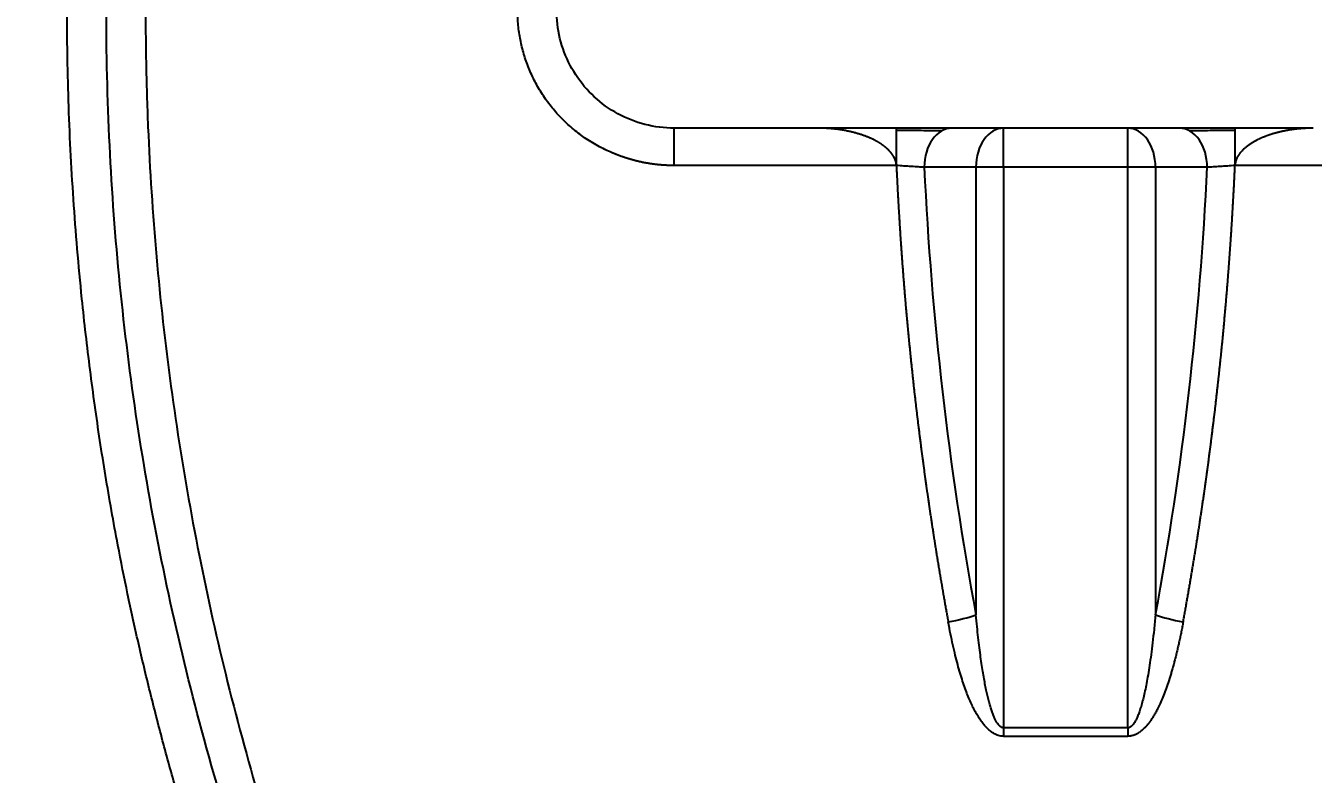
# Model space of a CAD drawing. Header units: millimetres. Extents: x 14 to 1202, y 28 to 1708.
# Drawn here: x 471.29 to 504.17, y 1291.01 to 1310.12 of the extents above; entities that cross this region are included whole.
import ezdxf

# ---------------------------------------------------------------- set-up
doc = ezdxf.new("R2010")
doc.units = ezdxf.units.MM
doc.styles.add('GOGO', font='Gulim.ttf', dxfattribs={"height": 3})
doc.dimstyles.new('기밴테크', dxfattribs={"dimtxt": 3, "dimasz": 3, "dimexe": 1.25, "dimexo": 0.625, "dimgap": 0.6, "dimtad": 1, "dimtih": 1, "dimtoh": 1, "dimdec": 1, "dimlunit": 6, "dimtxsty": 'GOGO', "dimcen": 0, "dimclrd": 3, "dimclre": 3, "dimclrt": 4, "dimadec": 0, "dimazin": 0, "dimtfac": 1, "dimtdec": 1, "dimtmove": 0, "dimatfit": 3, "dimfxl": 1, "dimlwd": 13, "dimlwe": 13, "dimarcsym": 0})

# ---------------------------------------------------------------- blocks, each defined once
blk = doc.blocks.new('*D6')
at = {"color": 3, "lineweight": 13, "transparency": 16777216}
for p, q in [((481.614, 1348.006), (378.84, 1348.006)), ((390.84, 1328.006), (390.84, 1293.006)), ((481.614, 1273.006), (378.84, 1273.006)), ((390.84, 1273.006), (390.84, 1253.006)), ((390.84, 1253.006), (360.841, 1253.006))]:
    blk.add_line(p, q, dxfattribs=at)
at = {"color": 3, "transparency": 16777216}
for points in [[(387.507, 1328.006), (394.173, 1328.006), (390.84, 1348.006)], [(387.507, 1293.006), (394.173, 1293.006), (390.84, 1273.006)]]:
    blk.add_solid(points, dxfattribs=at)
at = {"layer": 'Defpoints', "color": 0, "transparency": 16777216}
for p in [(486.614, 1348.006), (390.84, 1273.006), (486.614, 1273.006)]:
    blk.add_point(p, dxfattribs=at)
at = {"color": 4, "transparency": 16777216, "insert": (373.341, 1267.234), "char_height": 3, "attachment_point": 5, "style": 'GOGO'}
blk.add_mtext('{\\H6x;75}', dxfattribs=at)

msp = doc.modelspace()

# ---------------------------------------------------------------- linework, layer by layer
at = {"lineweight": 25}
for p, q in [((491.529, 1307.506), (487.851, 1307.506)), ((487.851, 1306.552), (487.851, 1307.506)), ((494.945, 1307.506), (493.527, 1307.506)), ((496.265, 1307.506), (494.945, 1307.506)), ((499.437, 1307.506), (496.265, 1307.506)), ((496.265, 1306.506), (496.265, 1307.506)), ((500.756, 1307.506), (499.437, 1307.506)), ((499.437, 1306.506), (499.437, 1307.506)), ((493.527, 1306.553), (487.851, 1306.552)), ((495.558, 1306.506), (494.238, 1306.506)), ((495.558, 1306.506), (495.558, 1295.082)), ((496.265, 1306.506), (495.558, 1306.506)), ((499.437, 1306.506), (496.265, 1306.506)), ((496.265, 1306.506), (496.265, 1292.196)), ((500.144, 1306.506), (499.437, 1306.506)), ((499.437, 1292.196), (499.437, 1306.506)), ((501.464, 1306.506), (500.144, 1306.506)), ((500.144, 1306.506), (500.144, 1295.082)), ((523.527, 1306.553), (502.175, 1306.552)), ((499.437, 1292.196), (496.265, 1292.196)), ((496.265, 1292.196), (496.265, 1291.98)), ((496.265, 1291.98), (499.437, 1291.98))]:
    msp.add_line(p, q, dxfattribs=at)
for centre, major_axis, ratio, start_param, end_param in [((494.945, 1306.506), (0, -1), 0.707107, 3.141593, 4.712389), ((496.265, 1306.506), (0, -1), 0.707107, 3.141593, 4.712389), ((499.437, 1306.506), (0, -1), 0.707107, 1.570796, 3.141593), ((500.756, 1306.506), (0, -1), 0.707107, 1.570796, 3.141593), ((715.744, 1325.342), (221.106, 23.98), 0.61732, 3.104019, 3.187802), ((458.28, 1310.62), (0, 61.21), 0.707107, 4.455733, 4.645121), ((494.851, 1295.082), (-0.983, -0.182), 0.17892, 1.537719, 2.339656), ((500.851, 1295.082), (0.983, -0.182), 0.17892, 3.943529, 4.745466)]:
    msp.add_ellipse(centre, major_axis=major_axis, ratio=ratio, start_param=start_param, end_param=end_param, dxfattribs=at)
for points, knots in [([(472.654, 1282.519), (472.637, 1282.561), (472.603, 1282.647), (472.554, 1282.774), (472.504, 1282.902), (472.455, 1283.03), (472.406, 1283.158), (472.357, 1283.285), (472.308, 1283.413), (472.26, 1283.541), (472.212, 1283.669), (472.164, 1283.796), (472.117, 1283.924), (472.07, 1284.052), (472.023, 1284.18), (471.976, 1284.307), (471.93, 1284.435), (471.884, 1284.563), (471.838, 1284.691), (471.792, 1284.818), (471.747, 1284.946), (471.701, 1285.074), (471.657, 1285.201), (471.612, 1285.329), (471.568, 1285.457), (471.524, 1285.585), (471.48, 1285.712), (471.436, 1285.84), (471.393, 1285.967), (471.35, 1286.095), (471.307, 1286.223), (471.264, 1286.35), (471.222, 1286.478), (471.18, 1286.605), (471.138, 1286.733), (471.096, 1286.861), (471.055, 1286.988), (471.014, 1287.116), (470.973, 1287.243), (470.933, 1287.371), (470.892, 1287.498), (470.852, 1287.626), (470.812, 1287.753), (470.773, 1287.88), (470.734, 1288.008), (470.694, 1288.135), (470.656, 1288.262), (470.617, 1288.39), (470.579, 1288.517), (470.541, 1288.644), (470.503, 1288.772), (470.465, 1288.899), (470.428, 1289.026), (470.391, 1289.153), (470.354, 1289.28), (470.317, 1289.408), (470.281, 1289.535), (470.245, 1289.662), (470.209, 1289.789), (470.174, 1289.916), (470.138, 1290.043), (470.103, 1290.17), (470.068, 1290.297), (470.034, 1290.424), (469.999, 1290.551), (469.965, 1290.677), (469.931, 1290.804), (469.897, 1290.931), (469.864, 1291.058), (469.831, 1291.184), (469.798, 1291.311), (469.765, 1291.438), (469.733, 1291.564), (469.7, 1291.691), (469.668, 1291.818), (469.637, 1291.944), (469.605, 1292.071), (469.574, 1292.197), (469.543, 1292.323), (469.512, 1292.45), (469.481, 1292.576), (469.451, 1292.702), (469.421, 1292.829), (469.391, 1292.955), (469.362, 1293.081), (469.332, 1293.207), (469.303, 1293.333), (469.274, 1293.459), (469.245, 1293.585), (469.217, 1293.711), (469.189, 1293.837), (469.161, 1293.963), (469.133, 1294.089), (469.105, 1294.215), (469.078, 1294.34), (469.051, 1294.466), (469.024, 1294.592), (468.998, 1294.717), (468.971, 1294.843), (468.945, 1294.968), (468.919, 1295.094), (468.894, 1295.219), (468.868, 1295.345), (468.843, 1295.47), (468.818, 1295.595), (468.793, 1295.721), (468.769, 1295.846), (468.744, 1295.971), (468.605, 1296.695), (468.368, 1298.019), (468.074, 1299.948), (467.831, 1301.876), (467.637, 1303.801), (467.493, 1305.722), (467.397, 1307.637), (467.361, 1309.072), (467.352, 1310.027), (467.348, 1311.259), (467.384, 1313.246), (467.531, 1315.986), (467.777, 1318.723), (468.121, 1321.453), (468.43, 1323.345), (468.625, 1324.412), (468.671, 1324.658), (468.718, 1324.903), (468.765, 1325.149), (468.814, 1325.396), (468.863, 1325.642), (468.913, 1325.888), (468.964, 1326.135), (469.016, 1326.381), (469.069, 1326.628), (469.122, 1326.874), (469.177, 1327.121), (469.232, 1327.368), (469.288, 1327.615), (469.345, 1327.862), (469.403, 1328.108), (469.462, 1328.356), (469.522, 1328.603), (469.582, 1328.85), (469.644, 1329.097), (469.706, 1329.344), (469.769, 1329.592), (469.834, 1329.839), (469.899, 1330.086), (469.965, 1330.334), (470.031, 1330.581), (470.099, 1330.829), (470.168, 1331.076), (470.237, 1331.324), (470.308, 1331.571), (470.379, 1331.819), (470.451, 1332.066), (470.525, 1332.314), (470.599, 1332.561), (470.674, 1332.809), (470.749, 1333.056), (470.826, 1333.304), (470.904, 1333.551), (470.983, 1333.799), (471.062, 1334.046), (471.143, 1334.294), (471.224, 1334.541), (471.306, 1334.789), (471.39, 1335.036), (471.474, 1335.283), (471.559, 1335.531), (471.645, 1335.778), (471.732, 1336.025), (471.82, 1336.272), (471.909, 1336.519), (471.999, 1336.766), (472.089, 1337.013), (472.181, 1337.26), (472.274, 1337.507), (472.367, 1337.754), (472.462, 1338), (472.557, 1338.247), (472.621, 1338.411), (472.654, 1338.493)], [0, 0, 0, 0, 0.00242, 0.004837, 0.007253, 0.009667, 0.012078, 0.014488, 0.016896, 0.019302, 0.021706, 0.024108, 0.026508, 0.028906, 0.031303, 0.033697, 0.036089, 0.03848, 0.040868, 0.043255, 0.045639, 0.048022, 0.050403, 0.052782, 0.055159, 0.057534, 0.059907, 0.062278, 0.064647, 0.067015, 0.06938, 0.071744, 0.074105, 0.076465, 0.078823, 0.081179, 0.083533, 0.085885, 0.088235, 0.090583, 0.09293, 0.095274, 0.097617, 0.099957, 0.102296, 0.104633, 0.106968, 0.109301, 0.111632, 0.113962, 0.116289, 0.118615, 0.120938, 0.12326, 0.12558, 0.127898, 0.130214, 0.132529, 0.134841, 0.137151, 0.13946, 0.141767, 0.144072, 0.146375, 0.148676, 0.150975, 0.153273, 0.155568, 0.157862, 0.160154, 0.162444, 0.164732, 0.167018, 0.169302, 0.171585, 0.173866, 0.176144, 0.178421, 0.180697, 0.18297, 0.185241, 0.187511, 0.189779, 0.192045, 0.194309, 0.196571, 0.198831, 0.20109, 0.203347, 0.205602, 0.207855, 0.210106, 0.212355, 0.214603, 0.216849, 0.219093, 0.221335, 0.223575, 0.225814, 0.22805, 0.230285, 0.232518, 0.23475, 0.236979, 0.239207, 0.241432, 0.243657, 0.245879, 0.248099, 0.282227, 0.316176, 0.349949, 0.383553, 0.416994, 0.450276, 0.483406, 0.491668, 0.500006, 0.547519, 0.59512, 0.642824, 0.690648, 0.738607, 0.74296, 0.747317, 0.751681, 0.756049, 0.760423, 0.764801, 0.769186, 0.773575, 0.77797, 0.78237, 0.786775, 0.791185, 0.795601, 0.800023, 0.804449, 0.808881, 0.813318, 0.817761, 0.822209, 0.826663, 0.831122, 0.835586, 0.840056, 0.844531, 0.849012, 0.853498, 0.857989, 0.862486, 0.866989, 0.871497, 0.876011, 0.88053, 0.885055, 0.889585, 0.894121, 0.898662, 0.903209, 0.907761, 0.912319, 0.916883, 0.921453, 0.926027, 0.930608, 0.935194, 0.939786, 0.944384, 0.948987, 0.953596, 0.958211, 0.962831, 0.967457, 0.972089, 0.976726, 0.981369, 0.986018, 0.990673, 0.995334, 1, 1, 1, 1]), ([(473.584, 1282.69), (472.59, 1285.237), (470.924, 1290.289), (469.243, 1298.024), (468.371, 1305.711), (468.276, 1313.567), (469.017, 1321.68), (470.716, 1330.052), (472.513, 1335.577), (473.584, 1338.322)], [0, 0, 0, 0, 0.145713, 0.281728, 0.416589, 0.550967, 0.692543, 0.842949, 1, 1, 1, 1]), ([(477.307, 1284.164), (477.291, 1284.205), (477.259, 1284.288), (477.211, 1284.411), (477.163, 1284.535), (477.116, 1284.659), (477.068, 1284.783), (477.021, 1284.908), (476.975, 1285.032), (476.928, 1285.156), (476.882, 1285.281), (476.836, 1285.406), (476.79, 1285.53), (476.744, 1285.655), (476.698, 1285.78), (476.653, 1285.905), (476.608, 1286.031), (476.563, 1286.156), (476.519, 1286.282), (476.474, 1286.407), (476.43, 1286.533), (476.386, 1286.659), (476.343, 1286.785), (476.299, 1286.911), (476.256, 1287.037), (476.213, 1287.163), (476.17, 1287.29), (476.127, 1287.416), (476.085, 1287.543), (476.043, 1287.669), (476.001, 1287.796), (475.959, 1287.923), (475.917, 1288.05), (475.876, 1288.177), (475.835, 1288.305), (475.794, 1288.432), (475.754, 1288.56), (475.713, 1288.687), (475.673, 1288.815), (475.633, 1288.943), (475.593, 1289.071), (475.554, 1289.199), (475.514, 1289.327), (475.475, 1289.455), (475.437, 1289.584), (475.398, 1289.712), (475.359, 1289.841), (475.321, 1289.97), (475.283, 1290.098), (475.245, 1290.227), (475.208, 1290.356), (475.171, 1290.486), (475.027, 1290.988), (474.785, 1291.862), (474.463, 1293.113), (474.165, 1294.363), (473.891, 1295.612), (473.665, 1296.74), (473.479, 1297.748), (473.327, 1298.638), (473.185, 1299.532), (473.054, 1300.43), (472.934, 1301.333), (472.824, 1302.24), (472.712, 1303.27), (472.604, 1304.42), (472.507, 1305.689), (472.433, 1306.952), (472.381, 1308.209), (472.356, 1309.307), (472.348, 1310.247), (472.349, 1311.03), (472.359, 1311.814), (472.377, 1312.597), (472.404, 1313.379), (472.44, 1314.161), (472.483, 1314.942), (472.536, 1315.723), (472.596, 1316.503), (472.665, 1317.283), (472.743, 1318.062), (472.829, 1318.84), (472.924, 1319.618), (473.027, 1320.395), (473.138, 1321.172), (473.258, 1321.947), (473.357, 1322.547), (473.431, 1322.972), (473.475, 1323.222), (473.52, 1323.471), (473.566, 1323.721), (473.612, 1323.97), (473.66, 1324.219), (473.708, 1324.468), (473.757, 1324.717), (473.808, 1324.965), (473.858, 1325.213), (473.91, 1325.461), (473.963, 1325.709), (474.016, 1325.956), (474.071, 1326.204), (474.126, 1326.451), (474.182, 1326.697), (474.239, 1326.944), (474.297, 1327.19), (474.355, 1327.436), (474.415, 1327.682), (474.475, 1327.928), (474.536, 1328.173), (474.598, 1328.418), (474.661, 1328.663), (474.725, 1328.908), (474.79, 1329.153), (474.855, 1329.397), (474.921, 1329.641), (474.988, 1329.885), (475.056, 1330.128), (475.125, 1330.371), (475.195, 1330.614), (475.266, 1330.857), (475.337, 1331.1), (475.409, 1331.342), (475.482, 1331.584), (475.556, 1331.826), (475.631, 1332.068), (475.707, 1332.309), (475.783, 1332.55), (475.861, 1332.791), (475.939, 1333.032), (476.018, 1333.272), (476.098, 1333.512), (476.179, 1333.752), (476.261, 1333.992), (476.343, 1334.231), (476.426, 1334.47), (476.511, 1334.709), (476.596, 1334.948), (476.682, 1335.186), (476.768, 1335.425), (476.856, 1335.662), (476.944, 1335.9), (477.034, 1336.138), (477.124, 1336.375), (477.215, 1336.612), (477.276, 1336.769), (477.307, 1336.848)], [0, 0, 0, 0, 0.002485, 0.00497, 0.007455, 0.00994, 0.012426, 0.014911, 0.017397, 0.019883, 0.02237, 0.024857, 0.027344, 0.029831, 0.032318, 0.034806, 0.037294, 0.039783, 0.042272, 0.044761, 0.04725, 0.04974, 0.05223, 0.05472, 0.057211, 0.059702, 0.062194, 0.064686, 0.067178, 0.069671, 0.072164, 0.074658, 0.077151, 0.079646, 0.082141, 0.084636, 0.087132, 0.089628, 0.092125, 0.094622, 0.097119, 0.099617, 0.102116, 0.104615, 0.107115, 0.109615, 0.112116, 0.114617, 0.117119, 0.119621, 0.122124, 0.124627, 0.127131, 0.151287, 0.175287, 0.199139, 0.222851, 0.246429, 0.263107, 0.279821, 0.296571, 0.313362, 0.330195, 0.347073, 0.363999, 0.387622, 0.411103, 0.434446, 0.457661, 0.480754, 0.495218, 0.509674, 0.524123, 0.538568, 0.55301, 0.567451, 0.581892, 0.596335, 0.610782, 0.625234, 0.639694, 0.654162, 0.668641, 0.683132, 0.697637, 0.712157, 0.726695, 0.731395, 0.736094, 0.740793, 0.745492, 0.75019, 0.754888, 0.759585, 0.764282, 0.768979, 0.773676, 0.778372, 0.783069, 0.787765, 0.792462, 0.797159, 0.801856, 0.806553, 0.81125, 0.815948, 0.820646, 0.825344, 0.830043, 0.834743, 0.839443, 0.844144, 0.848846, 0.853548, 0.858251, 0.862955, 0.86766, 0.872366, 0.877073, 0.881781, 0.88649, 0.891201, 0.895913, 0.900626, 0.90534, 0.910056, 0.914773, 0.919492, 0.924213, 0.928935, 0.933658, 0.938384, 0.943111, 0.94784, 0.952572, 0.957305, 0.96204, 0.966777, 0.971516, 0.976258, 0.981002, 0.985748, 0.990496, 0.995247, 1, 1, 1, 1]), ([(478.238, 1284.714), (477.315, 1287.06), (475.767, 1291.717), (474.199, 1298.848), (473.379, 1305.939), (473.276, 1313.199), (473.951, 1320.727), (475.533, 1328.544), (477.224, 1333.72), (478.238, 1336.298)], [0, 0, 0, 0, 0.144649, 0.279978, 0.414301, 0.548033, 0.689634, 0.841076, 1, 1, 1, 1]), ([(479.168, 1336.232), (478.376, 1334.191), (477.681, 1332.124), (476.486, 1327.949), (475.987, 1325.84), (475.184, 1321.593), (474.881, 1319.455), (474.572, 1316.235), (474.494, 1315.159), (474.413, 1313.543), (474.382, 1312.734), (474.361, 1311.791), (474.355, 1311.318), (474.353, 1311.082), (474.352, 1310.964), (474.352, 1310.905), (474.352, 1310.876), (474.352, 1310.861), (474.352, 1310.854), (474.352, 1310.85), (474.352, 1310.848), (474.352, 1310.847), (474.351, 1310.781), (474.351, 1310.682), (474.351, 1310.575), (474.351, 1310.53), (474.351, 1310.515), (474.351, 1310.509), (474.351, 1310.505), (474.351, 1310.503), (474.351, 1310.483), (474.351, 1310.327), (474.353, 1309.894), (474.365, 1308.923), (474.424, 1306.982), (474.532, 1305.323), (474.825, 1302.011), (475.124, 1299.812), (475.926, 1295.448), (476.431, 1293.282), (477.645, 1288.994), (478.355, 1286.873), (479.168, 1284.78)], [0, 0, 0, 0, 0.125, 0.125, 0.25, 0.25, 0.375, 0.375, 0.4375, 0.4375, 0.46875, 0.484375, 0.492187, 0.496094, 0.498047, 0.499023, 0.499512, 0.499756, 0.499878, 0.499939, 0.499939, 0.5, 0.5, 0.503906, 0.505859, 0.506348, 0.506592, 0.506714, 0.506714, 0.506836, 0.506836, 0.507812, 0.515625, 0.53125, 0.5625, 0.625, 0.625, 0.75, 0.75, 0.875, 0.875, 1, 1, 1, 1]), ([(487.851, 1306.552), (487.84, 1306.552), (487.82, 1306.552), (487.789, 1306.553), (487.758, 1306.553), (487.727, 1306.554), (487.696, 1306.555), (487.666, 1306.556), (487.635, 1306.558), (487.604, 1306.559), (487.573, 1306.561), (487.543, 1306.564), (487.512, 1306.566), (487.482, 1306.569), (487.451, 1306.572), (487.421, 1306.575), (487.39, 1306.578), (487.36, 1306.582), (487.33, 1306.585), (487.3, 1306.59), (487.269, 1306.594), (487.239, 1306.598), (487.209, 1306.603), (487.179, 1306.608), (487.149, 1306.613), (487.119, 1306.619), (487.089, 1306.624), (487.059, 1306.63), (487.029, 1306.636), (486.999, 1306.643), (486.969, 1306.649), (486.94, 1306.656), (486.91, 1306.663), (486.88, 1306.671), (486.851, 1306.678), (486.821, 1306.686), (486.792, 1306.694), (486.762, 1306.702), (486.733, 1306.71), (486.703, 1306.719), (486.674, 1306.728), (486.645, 1306.737), (486.615, 1306.746), (486.586, 1306.756), (486.557, 1306.766), (486.528, 1306.776), (486.499, 1306.786), (486.47, 1306.797), (486.44, 1306.808), (486.412, 1306.819), (486.383, 1306.83), (486.354, 1306.841), (486.325, 1306.853), (486.296, 1306.865), (486.153, 1306.925), (485.902, 1307.047), (485.56, 1307.257), (485.242, 1307.499), (484.956, 1307.768), (484.702, 1308.057), (484.482, 1308.364), (484.292, 1308.691), (484.134, 1309.036), (484.008, 1309.394), (483.917, 1309.759), (483.863, 1310.131), (483.85, 1310.406), (483.851, 1310.581), (483.855, 1310.707), (483.867, 1310.883), (483.895, 1311.108), (483.936, 1311.329), (483.989, 1311.548), (484.056, 1311.764), (484.135, 1311.977), (484.209, 1312.145), (484.272, 1312.273), (484.318, 1312.36), (484.366, 1312.446), (484.417, 1312.532), (484.471, 1312.618), (484.527, 1312.703), (484.587, 1312.787), (484.68, 1312.913), (484.811, 1313.076), (484.987, 1313.268), (485.145, 1313.42), (485.282, 1313.537), (485.392, 1313.626), (485.506, 1313.711), (485.623, 1313.791), (485.742, 1313.868), (485.865, 1313.94), (485.99, 1314.007), (486.118, 1314.071), (486.249, 1314.13), (486.375, 1314.182), (486.495, 1314.227), (486.609, 1314.266), (486.725, 1314.301), (486.843, 1314.333), (486.962, 1314.362), (487.063, 1314.383), (487.146, 1314.398), (487.21, 1314.409), (487.274, 1314.419), (487.338, 1314.427), (487.402, 1314.435), (487.466, 1314.442), (487.53, 1314.447), (487.594, 1314.452), (487.658, 1314.455), (487.722, 1314.458), (487.787, 1314.46), (487.829, 1314.46), (487.851, 1314.46)], [0, 0, 0, 0, 0.002481, 0.004958, 0.007433, 0.009904, 0.012373, 0.014839, 0.017302, 0.019763, 0.022221, 0.024678, 0.027132, 0.029585, 0.032035, 0.034485, 0.036932, 0.039379, 0.041824, 0.044268, 0.046712, 0.049154, 0.051596, 0.054038, 0.056479, 0.058921, 0.061362, 0.063803, 0.066245, 0.068687, 0.07113, 0.073573, 0.076018, 0.078463, 0.08091, 0.083358, 0.085807, 0.088258, 0.09071, 0.093165, 0.095622, 0.09808, 0.100541, 0.103005, 0.105471, 0.10794, 0.110412, 0.112886, 0.115364, 0.117846, 0.12033, 0.122819, 0.125311, 0.127806, 0.130306, 0.162704, 0.194655, 0.226483, 0.258516, 0.288782, 0.31885, 0.349001, 0.379515, 0.40992, 0.439936, 0.469842, 0.499918, 0.50591, 0.511899, 0.530152, 0.548261, 0.566286, 0.584289, 0.602333, 0.620477, 0.638782, 0.646606, 0.654485, 0.662426, 0.670434, 0.678514, 0.686671, 0.694911, 0.703239, 0.724442, 0.745209, 0.765625, 0.777048, 0.788428, 0.799781, 0.811121, 0.822463, 0.833821, 0.84521, 0.856645, 0.86814, 0.87971, 0.889338, 0.898996, 0.908694, 0.91844, 0.928243, 0.938113, 0.943311, 0.948497, 0.953673, 0.958839, 0.963998, 0.96915, 0.974297, 0.97944, 0.984581, 0.98972, 0.994859, 1, 1, 1, 1]), ([(487.851, 1307.506), (487.6, 1307.506), (487.1, 1307.569), (486.399, 1307.845), (485.792, 1308.282), (485.311, 1308.853), (484.985, 1309.522), (484.831, 1310.249), (484.86, 1310.992), (485.069, 1311.708), (485.444, 1312.347), (485.944, 1312.856), (486.518, 1313.22), (487.155, 1313.451), (487.611, 1313.506), (487.851, 1313.506)], [0, 0, 0, 0, 0.080168, 0.159328, 0.238254, 0.316782, 0.394981, 0.47296, 0.551019, 0.629365, 0.708029, 0.784852, 0.85483, 0.92328, 1, 1, 1, 1]), ([(493.527, 1306.553), (493.527, 1306.556), (493.526, 1306.562), (493.526, 1306.572), (493.525, 1306.581), (493.524, 1306.591), (493.523, 1306.6), (493.521, 1306.61), (493.52, 1306.62), (493.518, 1306.629), (493.515, 1306.639), (493.513, 1306.649), (493.51, 1306.658), (493.507, 1306.668), (493.504, 1306.678), (493.501, 1306.688), (493.497, 1306.697), (493.493, 1306.707), (493.489, 1306.717), (493.485, 1306.727), (493.48, 1306.737), (493.476, 1306.746), (493.471, 1306.756), (493.465, 1306.766), (493.46, 1306.776), (493.454, 1306.786), (493.448, 1306.796), (493.442, 1306.805), (493.436, 1306.815), (493.429, 1306.825), (493.422, 1306.835), (493.415, 1306.845), (493.408, 1306.855), (493.4, 1306.864), (493.392, 1306.874), (493.384, 1306.884), (493.376, 1306.894), (493.367, 1306.904), (493.359, 1306.913), (493.35, 1306.923), (493.341, 1306.933), (493.331, 1306.942), (493.321, 1306.952), (493.311, 1306.962), (493.301, 1306.971), (493.291, 1306.981), (493.28, 1306.99), (493.269, 1307), (493.258, 1307.01), (493.247, 1307.019), (493.235, 1307.028), (493.224, 1307.038), (493.212, 1307.047), (493.199, 1307.057), (493.187, 1307.066), (493.174, 1307.075), (493.161, 1307.084), (493.148, 1307.093), (493.134, 1307.102), (493.121, 1307.111), (493.107, 1307.12), (493.093, 1307.129), (493.078, 1307.138), (493.064, 1307.147), (493.049, 1307.156), (493.034, 1307.165), (493.019, 1307.173), (493, 1307.183), (492.978, 1307.195), (492.953, 1307.208), (492.926, 1307.221), (492.897, 1307.235), (492.868, 1307.248), (492.837, 1307.261), (492.805, 1307.275), (492.772, 1307.288), (492.737, 1307.301), (492.701, 1307.314), (492.664, 1307.327), (492.626, 1307.34), (492.586, 1307.353), (492.545, 1307.365), (492.503, 1307.377), (492.46, 1307.389), (492.415, 1307.401), (492.369, 1307.412), (492.322, 1307.423), (492.273, 1307.433), (492.224, 1307.443), (492.173, 1307.452), (492.12, 1307.461), (492.067, 1307.469), (492.012, 1307.476), (491.956, 1307.483), (491.899, 1307.489), (491.84, 1307.494), (491.78, 1307.498), (491.719, 1307.502), (491.657, 1307.504), (491.593, 1307.506), (491.55, 1307.506), (491.529, 1307.506)], [0, 0, 0, 0, 0.003668, 0.007353, 0.011056, 0.01478, 0.018527, 0.022299, 0.026098, 0.029926, 0.033785, 0.037677, 0.041603, 0.045566, 0.049567, 0.053608, 0.05769, 0.061816, 0.065986, 0.070203, 0.074467, 0.07878, 0.083144, 0.087559, 0.092027, 0.09655, 0.101128, 0.105762, 0.110454, 0.115205, 0.120015, 0.124886, 0.129819, 0.134814, 0.139872, 0.144995, 0.150182, 0.155435, 0.160755, 0.166143, 0.171598, 0.177121, 0.182714, 0.188377, 0.194111, 0.199915, 0.205791, 0.21174, 0.21776, 0.223855, 0.230022, 0.236264, 0.242581, 0.248972, 0.255439, 0.261981, 0.2686, 0.275296, 0.282068, 0.288918, 0.295845, 0.30285, 0.309934, 0.317096, 0.324337, 0.331657, 0.339057, 0.346536, 0.358227, 0.370417, 0.383105, 0.396295, 0.409987, 0.424183, 0.438882, 0.454088, 0.469799, 0.486017, 0.502743, 0.519977, 0.53772, 0.555972, 0.574734, 0.594006, 0.613789, 0.634082, 0.654887, 0.676204, 0.698033, 0.720374, 0.743228, 0.766594, 0.790474, 0.814866, 0.839772, 0.865192, 0.891125, 0.917573, 0.944534, 0.97201, 1, 1, 1, 1]), ([(494.686, 1307.436), (494.61, 1307.437), (494.446, 1307.439), (494.16, 1307.442), (493.846, 1307.444), (493.63, 1307.445), (493.519, 1307.445)], [0, 0, 0, 0, 0.248532, 0.498128, 0.748674, 1, 1, 1, 1]), ([(493.527, 1306.553), (493.527, 1306.616), (493.527, 1306.679), (493.527, 1306.803), (493.527, 1306.863), (493.527, 1306.979), (493.527, 1307.034), (493.527, 1307.137), (493.527, 1307.186), (493.527, 1307.273), (493.527, 1307.313), (493.527, 1307.382), (493.527, 1307.411), (493.527, 1307.458), (493.527, 1307.476), (493.527, 1307.5), (493.527, 1307.506), (493.527, 1307.506)], [0, 0, 0, 0, 0.125, 0.125, 0.25, 0.25, 0.375, 0.375, 0.5, 0.5, 0.625, 0.625, 0.75, 0.75, 0.875, 0.875, 1, 1, 1, 1]), ([(502.183, 1307.445), (502.071, 1307.445), (501.854, 1307.444), (501.538, 1307.442), (501.251, 1307.439), (501.087, 1307.437), (501.011, 1307.436)], [0, 0, 0, 0, 0.251195, 0.501701, 0.751341, 1, 1, 1, 1]), ([(504.173, 1307.506), (504.162, 1307.506), (504.14, 1307.506), (504.108, 1307.506), (504.077, 1307.505), (504.045, 1307.504), (504.014, 1307.503), (503.983, 1307.502), (503.952, 1307.5), (503.922, 1307.498), (503.892, 1307.496), (503.863, 1307.494), (503.833, 1307.491), (503.804, 1307.489), (503.776, 1307.486), (503.747, 1307.483), (503.719, 1307.48), (503.691, 1307.476), (503.664, 1307.473), (503.637, 1307.469), (503.61, 1307.465), (503.584, 1307.461), (503.557, 1307.457), (503.532, 1307.452), (503.506, 1307.448), (503.481, 1307.443), (503.456, 1307.438), (503.431, 1307.433), (503.407, 1307.428), (503.383, 1307.423), (503.359, 1307.418), (503.336, 1307.413), (503.313, 1307.407), (503.29, 1307.401), (503.268, 1307.396), (503.246, 1307.39), (503.224, 1307.384), (503.202, 1307.378), (503.181, 1307.372), (503.16, 1307.366), (503.14, 1307.36), (503.119, 1307.354), (503.1, 1307.348), (503.08, 1307.341), (503.061, 1307.335), (503.042, 1307.329), (503.023, 1307.322), (503.005, 1307.316), (502.987, 1307.309), (502.969, 1307.303), (502.951, 1307.296), (502.934, 1307.29), (502.918, 1307.283), (502.901, 1307.276), (502.885, 1307.27), (502.869, 1307.263), (502.853, 1307.257), (502.838, 1307.25), (502.823, 1307.243), (502.809, 1307.237), (502.794, 1307.23), (502.78, 1307.223), (502.767, 1307.217), (502.753, 1307.21), (502.74, 1307.204), (502.728, 1307.197), (502.715, 1307.191), (502.697, 1307.181), (502.674, 1307.168), (502.645, 1307.151), (502.617, 1307.135), (502.59, 1307.118), (502.564, 1307.101), (502.539, 1307.083), (502.515, 1307.066), (502.491, 1307.048), (502.469, 1307.03), (502.447, 1307.013), (502.426, 1306.994), (502.405, 1306.976), (502.386, 1306.958), (502.368, 1306.94), (502.35, 1306.921), (502.333, 1306.903), (502.317, 1306.884), (502.302, 1306.866), (502.288, 1306.847), (502.275, 1306.829), (502.262, 1306.81), (502.25, 1306.791), (502.239, 1306.773), (502.229, 1306.754), (502.22, 1306.736), (502.212, 1306.717), (502.204, 1306.698), (502.198, 1306.68), (502.192, 1306.662), (502.187, 1306.643), (502.183, 1306.625), (502.179, 1306.607), (502.177, 1306.589), (502.175, 1306.57), (502.175, 1306.558), (502.175, 1306.552)], [0, 0, 0, 0, 0.013986, 0.027844, 0.041575, 0.055178, 0.068654, 0.082003, 0.095225, 0.108319, 0.121286, 0.134126, 0.146838, 0.159424, 0.171882, 0.184213, 0.196417, 0.208494, 0.220444, 0.232266, 0.243962, 0.255531, 0.266973, 0.278287, 0.289475, 0.300537, 0.311471, 0.322278, 0.332959, 0.343513, 0.35394, 0.364241, 0.374415, 0.384462, 0.394383, 0.404177, 0.413845, 0.423387, 0.432802, 0.442091, 0.451254, 0.460291, 0.469201, 0.477986, 0.486644, 0.495177, 0.503583, 0.511864, 0.520019, 0.528049, 0.535953, 0.543732, 0.551385, 0.558913, 0.566316, 0.573594, 0.580747, 0.587776, 0.594679, 0.601458, 0.608113, 0.614643, 0.62105, 0.627332, 0.633491, 0.639526, 0.645438, 0.651227, 0.665404, 0.679294, 0.692898, 0.706219, 0.719258, 0.732018, 0.744501, 0.75671, 0.768648, 0.780317, 0.791721, 0.802864, 0.813748, 0.824378, 0.834757, 0.844891, 0.854785, 0.864443, 0.873871, 0.883076, 0.892063, 0.900839, 0.909413, 0.917792, 0.925985, 0.934, 0.941848, 0.94954, 0.957085, 0.964497, 0.971787, 0.978968, 0.986055, 0.99306, 1, 1, 1, 1]), ([(502.175, 1307.445), (502.175, 1307.465), (502.175, 1307.48), (502.175, 1307.501), (502.175, 1307.506), (502.175, 1307.506)], [0, 0, 0, 0, 0.476028, 0.476028, 1, 1, 1, 1]), ([(502.175, 1306.552), (502.175, 1306.609), (502.175, 1306.668), (502.175, 1306.787), (502.175, 1306.847), (502.175, 1306.964), (502.175, 1307.021), (502.175, 1307.129), (502.175, 1307.181), (502.175, 1307.273), (502.175, 1307.315), (502.175, 1307.386), (502.175, 1307.415), (502.175, 1307.441), (502.175, 1307.443), (502.175, 1307.445)], [0, 0, 0, 0, 0.164163, 0.164163, 0.328326, 0.328326, 0.49249, 0.49249, 0.656653, 0.656653, 0.820816, 0.820816, 0.984979, 0.984979, 1, 1, 1, 1]), ([(494.238, 1306.506), (494.193, 1306.509), (494.142, 1306.513), (494.033, 1306.52), (493.974, 1306.523), (493.85, 1306.531), (493.786, 1306.535), (493.656, 1306.543), (493.591, 1306.548), (493.527, 1306.553)], [0, 0, 0, 0, 0.25, 0.25, 0.5, 0.5, 0.75, 0.75, 1, 1, 1, 1]), ([(493.527, 1306.553), (493.529, 1306.513), (493.532, 1306.433), (493.538, 1306.314), (493.544, 1306.194), (493.55, 1306.074), (493.556, 1305.955), (493.562, 1305.835), (493.569, 1305.715), (493.576, 1305.595), (493.582, 1305.475), (493.59, 1305.355), (493.597, 1305.235), (493.604, 1305.115), (493.612, 1304.995), (493.619, 1304.875), (493.627, 1304.755), (493.635, 1304.634), (493.644, 1304.514), (493.652, 1304.394), (493.661, 1304.273), (493.669, 1304.153), (493.678, 1304.032), (493.687, 1303.912), (493.697, 1303.791), (493.706, 1303.67), (493.716, 1303.55), (493.726, 1303.429), (493.735, 1303.308), (493.746, 1303.187), (493.756, 1303.067), (493.766, 1302.946), (493.777, 1302.825), (493.788, 1302.704), (493.799, 1302.583), (493.81, 1302.462), (493.821, 1302.34), (493.833, 1302.219), (493.845, 1302.098), (493.857, 1301.977), (493.869, 1301.856), (493.881, 1301.734), (493.893, 1301.613), (493.906, 1301.492), (493.919, 1301.37), (493.932, 1301.249), (493.945, 1301.127), (493.958, 1301.006), (493.971, 1300.884), (493.985, 1300.763), (493.999, 1300.641), (494.013, 1300.52), (494.027, 1300.398), (494.041, 1300.276), (494.056, 1300.155), (494.071, 1300.033), (494.086, 1299.911), (494.101, 1299.789), (494.116, 1299.667), (494.131, 1299.546), (494.147, 1299.424), (494.163, 1299.302), (494.179, 1299.18), (494.195, 1299.058), (494.211, 1298.936), (494.228, 1298.814), (494.244, 1298.692), (494.261, 1298.57), (494.278, 1298.448), (494.295, 1298.326), (494.313, 1298.204), (494.33, 1298.081), (494.348, 1297.959), (494.366, 1297.837), (494.384, 1297.715), (494.402, 1297.593), (494.421, 1297.47), (494.44, 1297.348), (494.458, 1297.226), (494.477, 1297.104), (494.497, 1296.981), (494.516, 1296.859), (494.536, 1296.737), (494.555, 1296.614), (494.575, 1296.492), (494.595, 1296.37), (494.616, 1296.247), (494.636, 1296.125), (494.657, 1296.003), (494.678, 1295.88), (494.699, 1295.758), (494.72, 1295.635), (494.741, 1295.513), (494.763, 1295.39), (494.784, 1295.268), (494.806, 1295.146), (494.828, 1295.023), (494.843, 1294.941), (494.851, 1294.901)], [0, 0, 0, 0, 0.010129, 0.020265, 0.030407, 0.040555, 0.050709, 0.060869, 0.071035, 0.081207, 0.091386, 0.101571, 0.111762, 0.121958, 0.132162, 0.142371, 0.152586, 0.162807, 0.173035, 0.183268, 0.193508, 0.203753, 0.214005, 0.224263, 0.234526, 0.244796, 0.255072, 0.265354, 0.275642, 0.285936, 0.296236, 0.306542, 0.316854, 0.327171, 0.337495, 0.347825, 0.358161, 0.368503, 0.37885, 0.389204, 0.399564, 0.40993, 0.420301, 0.430679, 0.441063, 0.451452, 0.461848, 0.47225, 0.482657, 0.493071, 0.503491, 0.513916, 0.524348, 0.534786, 0.545229, 0.555679, 0.566135, 0.576597, 0.587064, 0.597538, 0.608018, 0.618504, 0.628995, 0.639493, 0.649997, 0.660507, 0.671023, 0.681545, 0.692073, 0.702606, 0.713146, 0.723692, 0.734244, 0.744802, 0.755366, 0.765936, 0.776512, 0.787095, 0.797683, 0.808277, 0.818877, 0.829483, 0.840095, 0.850714, 0.861338, 0.871968, 0.882604, 0.893247, 0.903895, 0.914549, 0.92521, 0.935876, 0.946548, 0.957227, 0.967911, 0.978601, 0.989298, 1, 1, 1, 1]), ([(500.851, 1294.901), (500.858, 1294.942), (500.873, 1295.024), (500.896, 1295.148), (500.918, 1295.271), (500.94, 1295.395), (500.961, 1295.518), (500.983, 1295.642), (501.004, 1295.765), (501.026, 1295.889), (501.047, 1296.012), (501.067, 1296.135), (501.088, 1296.259), (501.108, 1296.382), (501.129, 1296.505), (501.149, 1296.628), (501.169, 1296.752), (501.188, 1296.875), (501.208, 1296.998), (501.227, 1297.121), (501.246, 1297.244), (501.265, 1297.367), (501.284, 1297.49), (501.302, 1297.613), (501.321, 1297.735), (501.339, 1297.858), (501.357, 1297.981), (501.375, 1298.104), (501.392, 1298.226), (501.41, 1298.349), (501.427, 1298.472), (501.444, 1298.594), (501.461, 1298.717), (501.478, 1298.839), (501.494, 1298.961), (501.51, 1299.084), (501.526, 1299.206), (501.542, 1299.328), (501.558, 1299.451), (501.574, 1299.573), (501.589, 1299.695), (501.604, 1299.817), (501.619, 1299.939), (501.634, 1300.061), (501.649, 1300.183), (501.664, 1300.304), (501.678, 1300.426), (501.692, 1300.548), (501.706, 1300.67), (501.72, 1300.791), (501.733, 1300.913), (501.747, 1301.034), (501.76, 1301.156), (501.773, 1301.277), (501.786, 1301.398), (501.799, 1301.52), (501.811, 1301.641), (501.824, 1301.762), (501.836, 1301.883), (501.848, 1302.004), (501.86, 1302.125), (501.871, 1302.246), (501.883, 1302.367), (501.894, 1302.488), (501.905, 1302.608), (501.916, 1302.729), (501.927, 1302.85), (501.937, 1302.97), (501.948, 1303.091), (501.958, 1303.211), (501.968, 1303.331), (501.978, 1303.452), (501.988, 1303.572), (501.997, 1303.692), (502.006, 1303.812), (502.016, 1303.932), (502.025, 1304.052), (502.034, 1304.172), (502.042, 1304.291), (502.051, 1304.411), (502.059, 1304.531), (502.067, 1304.65), (502.075, 1304.77), (502.083, 1304.889), (502.091, 1305.008), (502.098, 1305.128), (502.105, 1305.247), (502.113, 1305.366), (502.12, 1305.485), (502.126, 1305.604), (502.133, 1305.723), (502.14, 1305.842), (502.146, 1305.96), (502.152, 1306.079), (502.158, 1306.197), (502.164, 1306.316), (502.169, 1306.434), (502.173, 1306.513), (502.175, 1306.552)], [0, 0, 0, 0, 0.010803, 0.021599, 0.032386, 0.043165, 0.053936, 0.064698, 0.075453, 0.086199, 0.096938, 0.107668, 0.11839, 0.129103, 0.139809, 0.150507, 0.161196, 0.171877, 0.18255, 0.193215, 0.203872, 0.214521, 0.225161, 0.235794, 0.246418, 0.257034, 0.267642, 0.278241, 0.288833, 0.299416, 0.309992, 0.320559, 0.331118, 0.341669, 0.352212, 0.362746, 0.373273, 0.383791, 0.394302, 0.404804, 0.415298, 0.425784, 0.436261, 0.446731, 0.457192, 0.467646, 0.478091, 0.488528, 0.498957, 0.509378, 0.519791, 0.530196, 0.540593, 0.550981, 0.561362, 0.571734, 0.582099, 0.592455, 0.602803, 0.613143, 0.623475, 0.633799, 0.644115, 0.654422, 0.664722, 0.675013, 0.685296, 0.695572, 0.705838, 0.716097, 0.726348, 0.73659, 0.746825, 0.757051, 0.767268, 0.777478, 0.787679, 0.797873, 0.808058, 0.818234, 0.828403, 0.838563, 0.848715, 0.858859, 0.868994, 0.879121, 0.88924, 0.899351, 0.909453, 0.919547, 0.929633, 0.93971, 0.94978, 0.95984, 0.969893, 0.979937, 0.989973, 1, 1, 1, 1]), ([(502.175, 1306.552), (502.111, 1306.548), (502.045, 1306.543), (501.915, 1306.535), (501.851, 1306.531), (501.728, 1306.523), (501.669, 1306.52), (501.559, 1306.513), (501.509, 1306.509), (501.464, 1306.506)], [0, 0, 0, 0, 0.25, 0.25, 0.5, 0.5, 0.75, 0.75, 1, 1, 1, 1]), ([(500.144, 1295.082), (500.132, 1294.951), (500.107, 1294.701), (500.069, 1294.364), (500.031, 1294.061), (499.992, 1293.788), (499.953, 1293.545), (499.914, 1293.327), (499.875, 1293.133), (499.835, 1292.96), (499.796, 1292.808), (499.756, 1292.674), (499.716, 1292.558), (499.677, 1292.46), (499.637, 1292.379), (499.596, 1292.309), (499.549, 1292.25), (499.495, 1292.207), (499.457, 1292.196), (499.437, 1292.196)], [0, 0, 0, 0, 0.058823, 0.117646, 0.17647, 0.235294, 0.294117, 0.352941, 0.411764, 0.470588, 0.529411, 0.588235, 0.647059, 0.705882, 0.764706, 0.823529, 0.882353, 0.941176, 1, 1, 1, 1]), ([(500.851, 1294.901), (500.847, 1294.879), (500.839, 1294.836), (500.827, 1294.772), (500.815, 1294.709), (500.802, 1294.646), (500.79, 1294.584), (500.777, 1294.522), (500.764, 1294.461), (500.751, 1294.401), (500.737, 1294.341), (500.724, 1294.281), (500.71, 1294.222), (500.696, 1294.164), (500.682, 1294.106), (500.668, 1294.048), (500.654, 1293.991), (500.639, 1293.935), (500.624, 1293.879), (500.61, 1293.824), (500.594, 1293.769), (500.579, 1293.715), (500.564, 1293.661), (500.548, 1293.608), (500.517, 1293.503), (500.469, 1293.352), (500.402, 1293.16), (500.335, 1292.984), (500.267, 1292.824), (500.204, 1292.693), (500.147, 1292.587), (500.098, 1292.502), (500.048, 1292.423), (499.998, 1292.351), (499.947, 1292.285), (499.896, 1292.225), (499.853, 1292.182), (499.822, 1292.152), (499.802, 1292.135), (499.782, 1292.118), (499.762, 1292.102), (499.742, 1292.088), (499.722, 1292.074), (499.702, 1292.061), (499.682, 1292.049), (499.662, 1292.038), (499.642, 1292.028), (499.621, 1292.019), (499.601, 1292.011), (499.581, 1292.004), (499.56, 1291.998), (499.54, 1291.992), (499.519, 1291.988), (499.499, 1291.985), (499.478, 1291.982), (499.457, 1291.981), (499.444, 1291.98), (499.437, 1291.98)], [0, 0, 0, 0, 0.01925, 0.038356, 0.057318, 0.076137, 0.094814, 0.113347, 0.131738, 0.149988, 0.168095, 0.186062, 0.203888, 0.221573, 0.239119, 0.256525, 0.273792, 0.290921, 0.307911, 0.324763, 0.341478, 0.358057, 0.374499, 0.390805, 0.406976, 0.471248, 0.531083, 0.586531, 0.637657, 0.684541, 0.714985, 0.743871, 0.771236, 0.797128, 0.821601, 0.84472, 0.866562, 0.874501, 0.882258, 0.88984, 0.897252, 0.904503, 0.911598, 0.918546, 0.925356, 0.932036, 0.938596, 0.945045, 0.951394, 0.957655, 0.963838, 0.969956, 0.97602, 0.982044, 0.98804, 0.994021, 1, 1, 1, 1])]:
    msp.add_open_spline(points, degree=3, knots=knots, dxfattribs=at)
for points in [[(493.527, 1307.506), (492.861, 1307.506), (492.195, 1307.506), (491.529, 1307.506)], [(502.175, 1307.506), (502.1, 1307.506), (501.953, 1307.506), (501.741, 1307.506), (501.506, 1307.506), (501.259, 1307.506), (501.005, 1307.506), (500.838, 1307.506), (500.756, 1307.506)], [(504.173, 1307.507), (503.507, 1307.507), (502.841, 1307.506), (502.175, 1307.506)], [(496.265, 1291.98), (496.243, 1291.98), (496.198, 1291.984), (496.124, 1292.001), (496.046, 1292.033), (495.967, 1292.08), (495.89, 1292.141), (495.815, 1292.214), (495.743, 1292.298), (495.673, 1292.393), (495.605, 1292.499), (495.539, 1292.614), (495.474, 1292.741), (495.41, 1292.88), (495.346, 1293.033), (495.282, 1293.201), (495.219, 1293.386), (495.155, 1293.588), (495.093, 1293.808), (495.031, 1294.047), (494.97, 1294.307), (494.91, 1294.589), (494.87, 1294.794), (494.851, 1294.901)], [(496.265, 1292.196), (496.254, 1292.196), (496.231, 1292.199), (496.195, 1292.217), (496.156, 1292.248), (496.116, 1292.295), (496.077, 1292.355), (496.04, 1292.427), (496.004, 1292.51), (495.969, 1292.605), (495.935, 1292.709), (495.902, 1292.823), (495.869, 1292.948), (495.837, 1293.085), (495.805, 1293.237), (495.774, 1293.403), (495.742, 1293.585), (495.71, 1293.785), (495.679, 1294.002), (495.648, 1294.239), (495.617, 1294.496), (495.587, 1294.775), (495.568, 1294.977), (495.558, 1295.082)]]:
    msp.add_open_spline(points, degree=3, dxfattribs=at)
msp.add_rational_spline([(499.437, 1292.196), (499.437, 1292.124), (499.437, 1292.052), (499.437, 1291.98)], [1.05403836024, 1.03663001895, 1.02342772239, 1.01443147054], degree=3, dxfattribs=at)

# ---------------------------------------------------------------- dimensions: what is measured, and where the dimension line sits
dim = msp.add_linear_dim(base=(390.84, 1273.006), p1=(486.614, 1348.006), p2=(486.614, 1273.006), angle=90, text='{\\H6x;<>}', dimstyle='기밴테크', override={"dimasz": 20, "dimexe": 12, "dimexo": 5, "dimgap": 5})
dim.commit()
dim.dimension.update_dxf_attribs({"geometry": '*D6', "text_midpoint": (373.341, 1267.234)})

doc.saveas('drawing.dxf')
